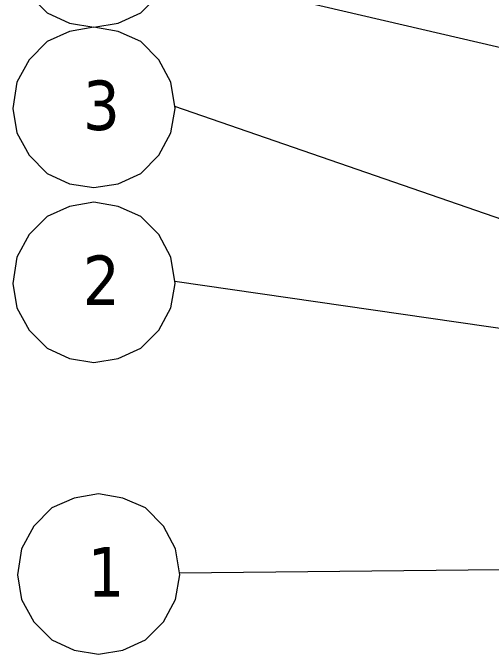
# Model space of a CAD drawing. Header units: millimetres. Extents: x 8127 to 36426, y -6229 to 13228.
# Drawn here: x 9411.6 to 9775.5, y 11023.6 to 11511.1 of the extents above; entities that cross this region are included whole.
import ezdxf

# ---------------------------------------------------------------- set-up
doc = ezdxf.new("R2010")
doc.units = ezdxf.units.MM
doc.header["$LTSCALE"] = 4
doc.layers.add('铁心', color=3, linetype='Continuous', lineweight=0)
doc.styles.add('Tahoma$001', font='tahoma.ttf', dxfattribs={"height": 2.159784})

msp = doc.modelspace()

# ---------------------------------------------------------------- linework, layer by layer
at = {"layer": '铁心', "lineweight": 13}
for points in [[(9535.1, 11560.47), (9531.78, 11580.35), (9522.75, 11597.51), (9508.89, 11611.37), (9491.73, 11618.9), (9473.35, 11622.21), (9454.68, 11618.9), (9437.81, 11611.37), (9423.96, 11597.51), (9414.62, 11580.35), (9411.61, 11560.47), (9414.62, 11541.8), (9423.96, 11524.93), (9437.81, 11511.07), (9454.68, 11503.24), (9473.35, 11500.23), (9491.73, 11503.24), (9508.89, 11511.07), (9522.75, 11524.93), (9531.78, 11541.8)], [(9535.1, 11438.49), (9531.78, 11458.37), (9522.75, 11475.53), (9508.89, 11489.39), (9491.73, 11496.92), (9473.35, 11500.23), (9454.68, 11496.92), (9437.81, 11489.39), (9423.96, 11475.53), (9414.62, 11458.37), (9411.61, 11438.49), (9414.62, 11419.81), (9423.96, 11402.95), (9437.81, 11389.09), (9454.68, 11381.26), (9473.35, 11378.25), (9491.73, 11381.26), (9508.89, 11389.09), (9522.75, 11402.95), (9531.78, 11419.81)], [(9535.1, 11305.5), (9531.78, 11325.38), (9522.75, 11342.55), (9508.89, 11356.4), (9491.73, 11363.93), (9473.35, 11367.25), (9454.68, 11363.93), (9437.81, 11356.4), (9423.96, 11342.55), (9414.62, 11325.38), (9411.61, 11305.5), (9414.62, 11286.83), (9423.96, 11269.96), (9437.81, 11256.11), (9454.68, 11248.28), (9473.35, 11245.27), (9491.73, 11248.28), (9508.89, 11256.11), (9522.75, 11269.96), (9531.78, 11286.83)], [(9538.62, 11083.82), (9535.31, 11103.69), (9526.27, 11120.86), (9512.42, 11134.72), (9495.25, 11142.25), (9476.88, 11145.56), (9458.2, 11142.25), (9441.34, 11134.72), (9427.48, 11120.86), (9418.15, 11103.69), (9415.13, 11083.82), (9418.15, 11065.14), (9427.48, 11048.28), (9441.34, 11034.42), (9458.2, 11026.59), (9476.88, 11023.58), (9495.25, 11026.59), (9512.42, 11034.42), (9526.27, 11048.28), (9535.31, 11065.14)]]:
    msp.add_lwpolyline(points, close=True, dxfattribs=at)
for points in [[(10367.29, 11348.9), (9531.56, 11543.16), (9531.56, 11543.16)], [(10062.6, 11257.66), (9534.87, 11439.86), (9534.87, 11439.86)], [(10247.3, 11203.9), (9534.87, 11306.87), (9534.87, 11306.87)], [(10148.2, 11091.55), (9538.39, 11085.18), (9538.39, 11085.18)]]:
    msp.add_lwpolyline(points, dxfattribs=at)

# ---------------------------------------------------------------- texts
at = {"layer": '铁心', "lineweight": 13, "style": 'Tahoma$001'}
for s, p in [('3', (9464.87, 11422.07)), ('2', (9464.87, 11289.08)), ('1', (9468.39, 11067.39))]:
    msp.add_text(s, height=37.59, dxfattribs=at).set_placement(p)

doc.saveas('drawing.dxf')
